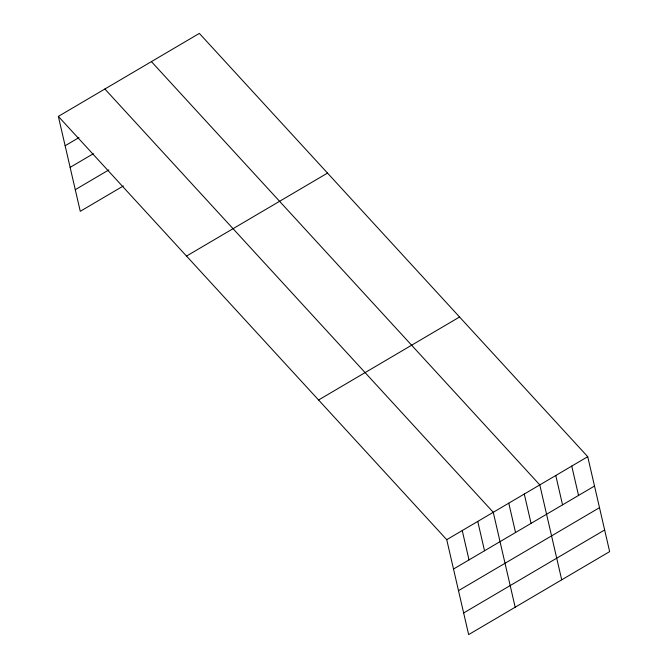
<?xml version="1.0" encoding="UTF-8"?>
<svg xmlns="http://www.w3.org/2000/svg" width="668" height="668" viewBox="0 0 668 668"><rect width="100%" height="100%" fill="white"/><g stroke="black" fill="none" stroke-linecap="round" stroke-linejoin="round"><path stroke-width="1" d="M58.35 116.391L199.356 33.4L587.731 456.687L609.65 551.609L468.644 634.6L446.733 539.677L58.35 116.391L80.269 211.313L123.346 185.954M65.13 145.741L78.916 137.625M70.123 167.376L93.386 153.69M75.267 189.679L108.876 169.897M186.514 256.069L327.52 173.087M318.569 399.99L459.567 316.999M446.733 539.677L587.731 456.687M453.505 569.027L594.512 486.037M458.507 590.662L599.505 507.672M463.65 612.957L604.657 529.975M151.411 61.615L539.794 484.901L561.705 579.824M104.884 89.003L493.26 512.289L515.178 607.212M571.758 466.089L578.53 495.439M555.776 475.499L562.548 504.849M524.28 494.028L531.06 523.378M508.774 503.154L515.546 532.513M477.754 521.416L484.525 550.766M462.239 530.542L469.019 559.893"/></g></svg>
